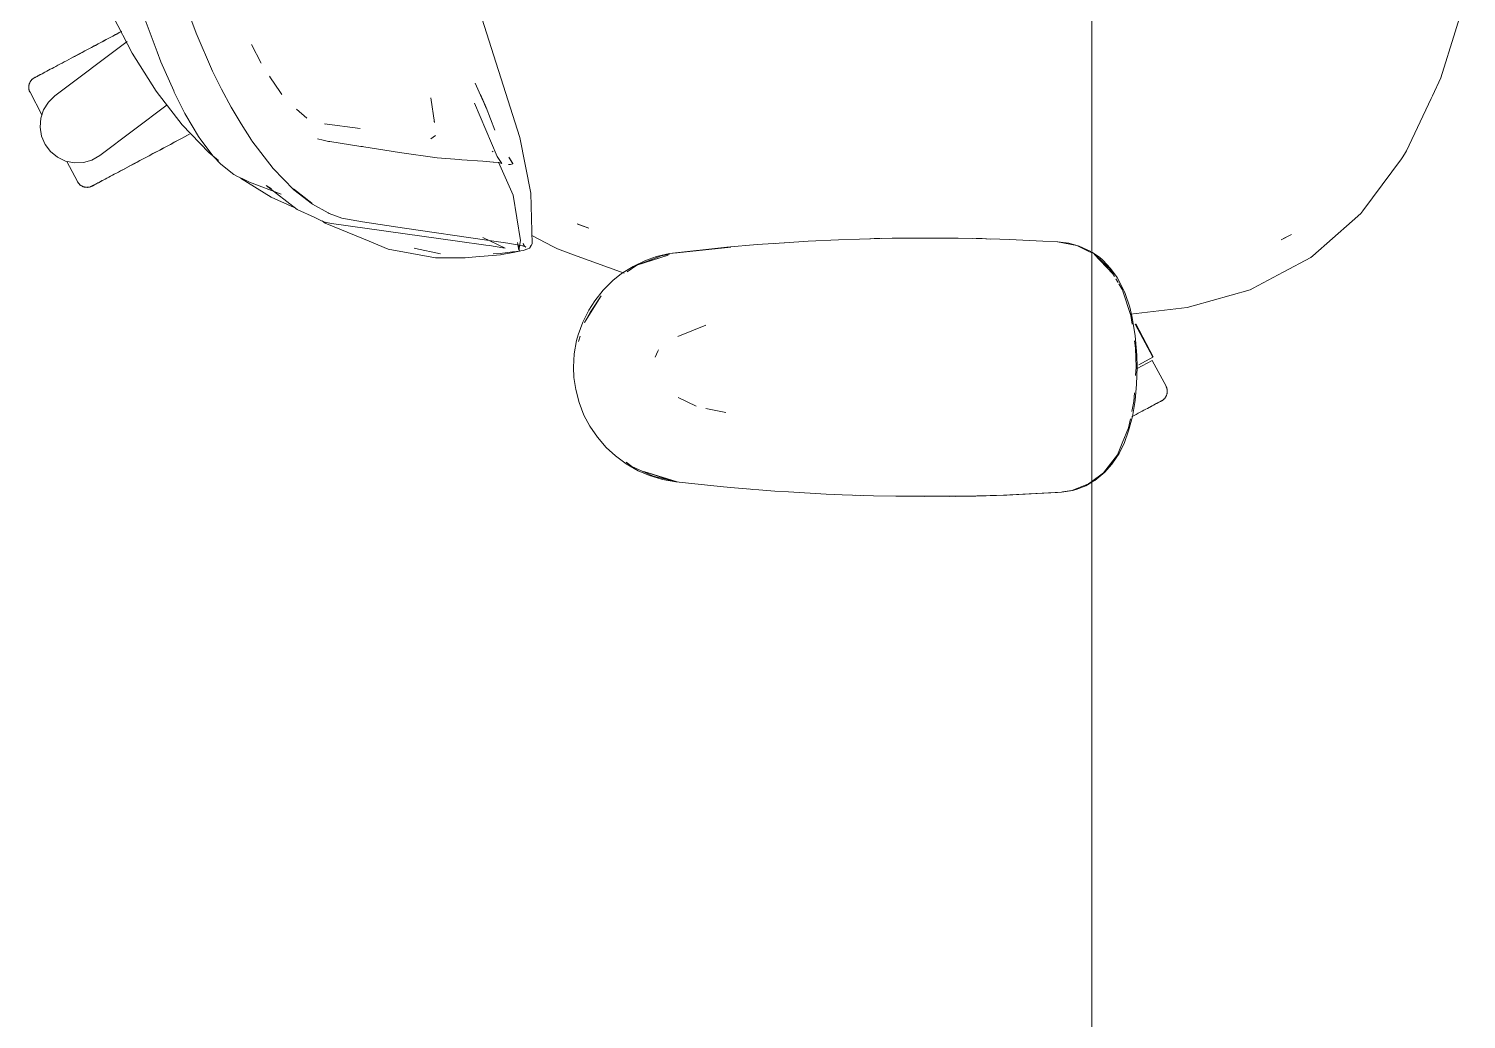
# Model space of a CAD drawing. Header units: millimetres. Extents: x 79795 to 317870, y -36033 to 97293.
# Drawn here: x 170106 to 170645, y 18015 to 18387 of the extents above; entities that cross this region are included whole.
import ezdxf

# ---------------------------------------------------------------- set-up
doc = ezdxf.new("R2010")
doc.units = ezdxf.units.MM
doc.header["$MEASUREMENT"] = 0
doc.layers.add('G-IMPT', color=8, linetype='CONTINUOUS', lineweight=9)
doc.layers.add('I-FURN', color=8, linetype='CONTINUOUS', lineweight=9)

msp = doc.modelspace()

# ---------------------------------------------------------------- linework, layer by layer
at = {"layer": 'G-IMPT'}
for p, q in [((170162.8, 18399.82), (170168.26, 18384.94)), ((170640.4, 18385.49), (170644.59, 18399.1)), ((170148.03, 18393.04), (170153.63, 18377.97)), ((170273.69, 18396.13), (170289.68, 18345.89)), ((170137.22, 18391.25), (170144.31, 18377.47)), ((170168.26, 18384.94), (170174.43, 18370.71)), ((170635.08, 18368.22), (170640.4, 18385.49)), ((170144.31, 18377.47), (170153.28, 18363.17)), ((170155.11, 18374.29), (170153.63, 18377.97)), ((170192.66, 18373.74), (170189.12, 18380.71)), ((170159.88, 18363.33), (170155.11, 18374.29)), ((170177.82, 18363.99), (170174.43, 18370.71)), ((170196.19, 18368.26), (170195.8, 18368.84)), ((170199.68, 18363.13), (170196.19, 18368.26)), ((170275.98, 18359.45), (170272.93, 18366.17)), ((170635.08, 18368.22), (170631.89, 18361.46)), ((170153.28, 18363.17), (170163.09, 18350.57)), ((170159.88, 18363.33), (170160.1, 18362.89)), ((170164.1, 18354.88), (170160.1, 18362.89)), ((170177.82, 18363.99), (170181.39, 18357.2)), ((170199.68, 18363.13), (170200.44, 18362.03)), ((170257.65, 18351.54), (170256.25, 18360.71)), ((170277, 18356.87), (170274.98, 18361.99)), ((170277, 18357.08), (170274.98, 18361.97)), ((170274.98, 18361.97), (170277, 18356.87)), ((170622.19, 18340.9), (170631.45, 18360.54)), ((170631.45, 18360.54), (170631.89, 18361.46)), ((170185.16, 18350.97), (170181.39, 18357.2)), ((170205.96, 18356.5), (170209.87, 18353.16)), ((170281.14, 18338.73), (170272.7, 18358.71)), ((170277, 18357.08), (170280.25, 18348.61)), ((170173.05, 18340.28), (170163.09, 18350.57)), ((170164.1, 18354.88), (170164.4, 18354.28)), ((170164.4, 18354.28), (170169.14, 18346.28)), ((170185.16, 18350.97), (170189.04, 18344.87)), ((170229.81, 18349.22), (170216.46, 18351)), ((170216.46, 18351), (170216.93, 18350.85)), ((170257.65, 18351.54), (170257.6, 18351.89)), ((170170, 18344.99), (170169.14, 18346.28)), ((170174.72, 18338.86), (170170, 18344.99)), ((170189.04, 18344.87), (170189.21, 18344.61)), ((170197.23, 18334.18), (170189.21, 18344.61)), ((170213.77, 18345.3), (170215.94, 18344.84)), ((170215.94, 18344.84), (170217.92, 18344.41)), ((170218.39, 18344.34), (170217.92, 18344.41)), ((170230.11, 18342.54), (170218.39, 18344.34)), ((170258, 18346.6), (170256.36, 18345.32)), ((170293.87, 18324.93), (170289.68, 18345.89)), ((170173.05, 18340.28), (170176.72, 18337.28)), ((170230.11, 18342.54), (170230.72, 18342.44)), ((170231.23, 18342.36), (170230.72, 18342.44)), ((170244.59, 18340.25), (170231.23, 18342.36)), ((170244.59, 18340.25), (170258.66, 18338.22)), ((170279.68, 18340.45), (170279.25, 18340.72)), ((170620.83, 18338.61), (170621.77, 18340.19)), ((170622.19, 18340.9), (170621.77, 18340.19)), ((170177.61, 18335.83), (170174.72, 18338.86)), ((170182.48, 18331.97), (170177.61, 18335.83)), ((170197.23, 18334.18), (170204.96, 18326.28)), ((170258.74, 18338.21), (170258.66, 18338.22)), ((170258.74, 18338.21), (170266.98, 18337.59)), ((170266.98, 18337.59), (170267.97, 18337.52)), ((170267.97, 18337.52), (170275.83, 18336.95)), ((170275.83, 18336.95), (170279.7, 18336.66)), ((170279.78, 18336.65), (170279.7, 18336.66)), ((170279.78, 18336.65), (170282.16, 18336.36)), ((170282.9, 18336.06), (170281.14, 18338.73)), ((170287.24, 18324.23), (170281.63, 18336.58)), ((170282.18, 18336.35), (170282.16, 18336.36)), ((170282.18, 18336.35), (170282.9, 18336.06)), ((170285.49, 18335.68), (170286.17, 18335.76)), ((170287.1, 18336.06), (170285.51, 18338.52)), ((170285.51, 18338.52), (170287.04, 18336.04)), ((170287.04, 18336.04), (170285.55, 18338.51)), ((170286.17, 18335.76), (170287.04, 18336.04)), ((170287.1, 18336.06), (170287.04, 18336.04)), ((170620.37, 18337.84), (170605.8, 18318.34)), ((170620.37, 18337.84), (170620.83, 18338.61)), ((170182.48, 18331.97), (170183.61, 18331.36)), ((170183.61, 18331.36), (170186.05, 18330.18)), ((170196.42, 18323.54), (170184.97, 18330.66)), ((170186.05, 18330.18), (170188.28, 18329.11)), ((170200.18, 18324.6), (170188.28, 18329.11)), ((170194.53, 18327.83), (170196.56, 18326.67)), ((170194.53, 18327.83), (170206.23, 18318.89)), ((170205.04, 18319.56), (170196.42, 18323.54)), ((170204.76, 18326.58), (170211.71, 18321.18)), ((170204.76, 18326.58), (170208.33, 18323.77)), ((170211.93, 18320.86), (170204.96, 18326.28)), ((170211.71, 18321.18), (170208.33, 18323.77)), ((170287.24, 18324.23), (170289.96, 18307.19)), ((170293.87, 18324.93), (170294.26, 18305.95)), ((170212.75, 18315.85), (170206.23, 18318.89)), ((170211.93, 18320.86), (170217.77, 18317.57)), ((170217.77, 18317.57), (170218.19, 18317.35)), ((170605.8, 18318.34), (170605.07, 18317.38)), ((170212.75, 18315.85), (170216.12, 18314.29)), ((170215.51, 18314.57), (170216.68, 18313.8)), ((170219.11, 18313.64), (170216.12, 18314.29)), ((170216.68, 18313.8), (170233.13, 18307)), ((170222.98, 18315.6), (170218.19, 18317.35)), ((170266.33, 18306.96), (170219.11, 18313.64)), ((170222.98, 18315.6), (170230.65, 18314.3)), ((170246.42, 18311.91), (170230.65, 18314.3)), ((170311.13, 18313.47), (170315.6, 18311.84)), ((170311.13, 18313.47), (170311.72, 18313.22)), ((170315.6, 18311.84), (170311.72, 18313.22)), ((170601.81, 18314.51), (170587.03, 18301.49)), ((170601.81, 18314.51), (170605.07, 18317.38)), ((170233.13, 18307), (170236.49, 18305.61)), ((170277.29, 18307.35), (170246.42, 18311.91)), ((170266.33, 18306.96), (170276.99, 18305.52)), ((170284.17, 18304.33), (170275.77, 18308.32)), ((170285.14, 18306.24), (170277.29, 18307.35)), ((170289.27, 18303.61), (170289.96, 18307.19)), ((170294.19, 18309.14), (170302.09, 18304.99)), ((170388.99, 18306.41), (170397.86, 18306.97)), ((170409.17, 18307.51), (170397.86, 18306.97)), ((170409.17, 18307.51), (170417.05, 18307.8)), ((170429.36, 18308.1), (170417.05, 18307.8)), ((170420.92, 18307.88), (170422.58, 18307.96)), ((170422.58, 18307.96), (170424.66, 18307.96)), ((170429.36, 18308.1), (170434.83, 18308.17)), ((170449.54, 18308.17), (170434.83, 18308.17)), ((170454.05, 18308.12), (170449.54, 18308.17)), ((170454.05, 18308.12), (170469.72, 18307.74)), ((170460.78, 18307.95), (170463, 18307.95)), ((170466.32, 18307.8), (170463, 18307.95)), ((170469.72, 18307.74), (170473.27, 18307.62)), ((170485.83, 18307.01), (170473.27, 18307.62)), ((170485.83, 18307.01), (170491.49, 18306.72)), ((170498.61, 18305.35), (170491.27, 18306.72)), ((170491.49, 18306.72), (170495.5, 18306.22)), ((170579.06, 18309.51), (170575.17, 18307.55)), ((170576.76, 18308.33), (170575.17, 18307.55)), ((170579.06, 18309.51), (170576.76, 18308.33)), ((170240.35, 18304.02), (170236.49, 18305.61)), ((170258.05, 18300.78), (170240.35, 18304.02)), ((170250.61, 18304.23), (170250.03, 18304.39)), ((170259.91, 18302.19), (170250.61, 18304.23)), ((170282.47, 18301.9), (170273.14, 18301.09)), ((170278.29, 18305.31), (170276.99, 18305.52)), ((170278.29, 18305.31), (170283.31, 18304.48)), ((170282.3, 18302.42), (170279.71, 18302.2)), ((170286.98, 18302.93), (170282.3, 18302.42)), ((170282.47, 18301.9), (170282.94, 18301.94)), ((170282.94, 18301.94), (170287.19, 18302.75)), ((170284.17, 18304.33), (170283.31, 18304.48)), ((170291.41, 18305.13), (170285.14, 18306.24)), ((170287.6, 18303.01), (170286.98, 18302.93)), ((170287.19, 18302.75), (170289.51, 18303.2)), ((170287.6, 18303.01), (170290.88, 18303.55)), ((170288.78, 18306.47), (170289.27, 18303.61)), ((170288.78, 18306.47), (170289.51, 18303.2)), ((170290.79, 18305.3), (170291.41, 18305.13)), ((170290.79, 18305.3), (170291.89, 18304.74)), ((170292.74, 18304.1), (170290.88, 18303.55)), ((170290.99, 18306.18), (170291.06, 18305.68)), ((170291.39, 18305.14), (170291.06, 18305.68)), ((170291.39, 18305.14), (170291.89, 18304.74)), ((170292.74, 18304.1), (170293.28, 18304.42)), ((170293.28, 18304.42), (170293.65, 18304.91)), ((170294.26, 18305.95), (170293.65, 18304.91)), ((170293.78, 18305.54), (170293.65, 18304.91)), ((170293.65, 18304.91), (170293.67, 18304.99)), ((170293.78, 18305.54), (170293.67, 18304.99)), ((170302.09, 18304.99), (170303.85, 18304.07)), ((170309.83, 18301.88), (170303.85, 18304.07)), ((170328.77, 18294.94), (170309.83, 18301.88)), ((170333.52, 18297.94), (170345.37, 18301.76)), ((170342.74, 18301.55), (170334.56, 18298.35)), ((170336.23, 18298.84), (170345.37, 18301.76)), ((170345.87, 18302.34), (170340.91, 18301.19)), ((170345.79, 18302.13), (170342.74, 18301.55)), ((170345.87, 18302.34), (170368.83, 18304.8)), ((170345.87, 18302.34), (170367.31, 18304.69)), ((170345.87, 18302.34), (170348.69, 18302.67)), ((170368.83, 18304.8), (170348.69, 18302.67)), ((170367.31, 18304.69), (170378.7, 18305.68)), ((170388.99, 18306.41), (170378.7, 18305.68)), ((170386.95, 18306.27), (170385.53, 18306.14)), ((170386.95, 18306.27), (170388.85, 18306.36)), ((170495.5, 18306.22), (170499.45, 18305.16)), ((170502.87, 18303.25), (170498.61, 18305.35)), ((170503.78, 18303.17), (170499.45, 18305.16)), ((170502.87, 18303.25), (170504.14, 18302.62)), ((170504.14, 18302.92), (170507, 18300.97)), ((170505.11, 18302.15), (170507.52, 18299.91)), ((170512.01, 18294.75), (170505.11, 18302.15)), ((170510.82, 18296.84), (170505.11, 18302.15)), ((170587.03, 18301.49), (170586.36, 18300.9)), ((170258.05, 18300.78), (170265.02, 18300.75)), ((170265.02, 18300.75), (170269.18, 18300.75)), ((170273.14, 18301.09), (170269.18, 18300.75)), ((170332.2, 18297.55), (170327.87, 18294.82)), ((170333.52, 18297.94), (170329.94, 18295.52)), ((170332.2, 18297.55), (170336.78, 18299.74)), ((170333.52, 18297.94), (170336.23, 18298.84)), ((170336.78, 18299.74), (170340.91, 18301.19)), ((170508.32, 18299.83), (170507, 18300.97)), ((170510.6, 18296.38), (170507.52, 18299.91)), ((170508.32, 18299.83), (170511.19, 18296.79)), ((170512.01, 18294.75), (170510.73, 18296.22)), ((170512.7, 18293.69), (170510.82, 18296.84)), ((170511.19, 18296.79), (170513.63, 18293.33)), ((170575.92, 18295.32), (170586.36, 18300.9)), ((170320.96, 18288.65), (170324.56, 18292.19)), ((170324.56, 18292.19), (170327.87, 18294.82)), ((170514.03, 18291.46), (170513.17, 18292.9)), ((170514.44, 18291.96), (170513.63, 18293.33)), ((170515.78, 18288.54), (170514.31, 18290.99)), ((170516.64, 18287.32), (170514.44, 18291.96)), ((170564.69, 18289.31), (170575.92, 18295.32)), ((170313.91, 18276.52), (170320.23, 18286.47)), ((170316.07, 18280.19), (170320.23, 18286.47)), ((170320.96, 18288.65), (170317.77, 18284.67)), ((170518.81, 18279.15), (170515.86, 18288.29)), ((170518.38, 18282.23), (170516.64, 18287.32)), ((170542.23, 18282.7), (170563.58, 18288.71)), ((170563.58, 18288.71), (170564.69, 18289.31)), ((170313.26, 18276.61), (170315.5, 18281.12)), ((170313.91, 18276.52), (170316.07, 18280.19)), ((170315.5, 18281.12), (170317.77, 18284.67)), ((170518.38, 18282.23), (170519.36, 18278.31)), ((170518.69, 18279.65), (170539.97, 18282.07)), ((170542.23, 18282.7), (170539.97, 18282.07)), ((170313.26, 18276.61), (170311.55, 18271.84)), ((170359.39, 18275.44), (170348.97, 18271.3)), ((170519.27, 18275.86), (170518.81, 18279.15)), ((170519.36, 18278.31), (170520.48, 18271.55)), ((170310.11, 18264.76), (170310.99, 18269.71)), ((170310.99, 18269.71), (170311.55, 18271.84)), ((170312.35, 18271.4), (170311.73, 18269.37)), ((170520.54, 18266.89), (170520.14, 18269.67)), ((170521.05, 18264.23), (170520.48, 18271.55)), ((170309.81, 18259.72), (170310.11, 18264.76)), ((170340.43, 18263.55), (170341.44, 18265.77)), ((170341.44, 18265.77), (170341.74, 18266.22)), ((170520.54, 18266.89), (170520.77, 18259.72)), ((170521.05, 18264.23), (170521.14, 18259.72)), ((170309.81, 18259.72), (170309.98, 18255.87)), ((170520.58, 18256.61), (170520.77, 18259.72)), ((170521.14, 18259.72), (170520.96, 18253.38)), ((170310.63, 18251.36), (170309.98, 18255.87)), ((170520.39, 18247.23), (170520.96, 18253.38)), ((170310.63, 18251.36), (170311.89, 18246.5)), ((170349.06, 18248.35), (170355.84, 18245.08)), ((170519.98, 18246.9), (170520.18, 18250.1)), ((170313.73, 18241.78), (170311.89, 18246.5)), ((170366.89, 18242.74), (170359.46, 18244.31)), ((170519.21, 18243.15), (170519.98, 18246.9)), ((170520.39, 18247.23), (170519.39, 18241.3)), ((170315.91, 18237.62), (170313.73, 18241.78)), ((170315.91, 18237.62), (170318.75, 18233.45)), ((170517.94, 18236.94), (170515.61, 18231.31)), ((170517.94, 18236.94), (170518.65, 18240.4)), ((170517.97, 18235.82), (170519.39, 18241.3)), ((170318.75, 18233.45), (170322.07, 18229.62)), ((170513.77, 18226.92), (170515.61, 18231.31)), ((170514.4, 18227.41), (170516.38, 18231.49)), ((170517.97, 18235.82), (170516.38, 18231.49)), ((170325.5, 18226.45), (170322.07, 18229.62)), ((170325.5, 18226.45), (170329.59, 18223.46)), ((170508.56, 18220.13), (170513.77, 18226.92)), ((170514.4, 18227.41), (170511.74, 18223.37)), ((170329.55, 18224.15), (170331.65, 18222.55)), ((170334.03, 18220.94), (170329.59, 18223.46)), ((170339.72, 18218.82), (170331.65, 18222.55)), ((170334.03, 18220.94), (170338.27, 18219.13)), ((170348.69, 18216.77), (170336.23, 18220.6)), ((170336.23, 18220.6), (170345.37, 18217.69)), ((170511.74, 18223.37), (170509.07, 18220.33)), ((170338.27, 18219.13), (170343.13, 18217.67)), ((170339.72, 18218.82), (170348.12, 18216.9)), ((170348.18, 18216.77), (170343.13, 18217.67)), ((170348.69, 18216.77), (170345.37, 18217.69)), ((170366.1, 18214.87), (170348.18, 18216.77)), ((170496.74, 18213.55), (170502.93, 18215.96)), ((170501.9, 18215.29), (170498.26, 18213.9)), ((170501.9, 18215.29), (170504.14, 18216.57)), ((170502.93, 18215.96), (170504.14, 18216.86)), ((170504.14, 18216.86), (170508.56, 18220.13)), ((170504.14, 18216.57), (170505.33, 18217.25)), ((170505.33, 18217.25), (170509.07, 18220.33)), ((170370.23, 18214.52), (170366.1, 18214.87)), ((170385.29, 18213.27), (170370.23, 18214.52)), ((170377.1, 18213.92), (170375.43, 18214.09)), ((170385.29, 18213.27), (170390.38, 18212.95)), ((170390.38, 18212.95), (170404.52, 18212.14)), ((170410.54, 18211.88), (170404.52, 18212.14)), ((170410.54, 18211.88), (170422.3, 18211.49)), ((170415.43, 18211.74), (170417.36, 18211.63)), ((170430.72, 18211.33), (170422.3, 18211.49)), ((170430.72, 18211.33), (170460.73, 18211.44)), ((170430.72, 18211.33), (170450.9, 18211.28)), ((170430.72, 18211.33), (170441.51, 18211.24)), ((170460.73, 18211.44), (170441.51, 18211.24)), ((170450.9, 18211.28), (170472.3, 18211.79)), ((170450.9, 18211.28), (170471.09, 18211.75)), ((170450.9, 18211.28), (170460.73, 18211.44)), ((170450.9, 18211.32), (170452.94, 18211.3)), ((170452.94, 18211.3), (170455.15, 18211.39)), ((170460.73, 18211.44), (170472.3, 18211.79)), ((170471.09, 18211.75), (170492.87, 18212.84)), ((170471.09, 18211.75), (170491.27, 18212.72)), ((170472.3, 18211.79), (170471.09, 18211.75)), ((170472.3, 18211.79), (170492.87, 18212.84)), ((170492.87, 18212.84), (170491.27, 18212.72)), ((170492.87, 18212.84), (170494.52, 18213.09)), ((170496.74, 18213.55), (170493.21, 18213.02)), ((170496.91, 18213.53), (170494.52, 18213.09)), ((170496.91, 18213.53), (170498.26, 18213.9))]:
    msp.add_line(p, q, dxfattribs=at)
at = {"layer": 'I-FURN'}
for p, q in [((170504.14, 19339.72), (170504.14, 17739.72)), ((170504.14, 17739.72), (170504.14, 19339.72)), ((170134.08, 18382.3), (170133.08, 18381.77)), ((170133.54, 18382.02), (170134.54, 18382.55)), ((170135.08, 18382.84), (170134.08, 18382.3)), ((170134.54, 18382.55), (170135.54, 18383.08)), ((170136.08, 18383.37), (170135.08, 18382.84)), ((170135.54, 18383.08), (170136.54, 18383.61)), ((170137.08, 18383.9), (170136.08, 18383.37)), ((170136.54, 18383.61), (170137.53, 18384.14)), ((170138.06, 18384.42), (170137.08, 18383.9)), ((170137.53, 18384.14), (170138.52, 18384.66)), ((170139.04, 18384.94), (170138.06, 18384.42)), ((170138.52, 18384.66), (170139.49, 18385.18)), ((170140.01, 18385.46), (170139.04, 18384.94)), ((170139.49, 18385.18), (170140.45, 18385.69)), ((170115.31, 18361.44), (170142.38, 18381.84)), ((170122.77, 18376.29), (170123.7, 18376.78)), ((170124.2, 18377.05), (170123.27, 18376.55)), ((170123.7, 18376.78), (170124.64, 18377.29)), ((170125.15, 18377.56), (170124.2, 18377.05)), ((170124.64, 18377.29), (170125.6, 18377.79)), ((170126.12, 18378.07), (170125.15, 18377.56)), ((170125.6, 18377.79), (170126.57, 18378.31)), ((170127.09, 18378.59), (170126.12, 18378.07)), ((170126.57, 18378.31), (170127.54, 18378.83)), ((170128.08, 18379.11), (170127.09, 18378.59)), ((170127.54, 18378.83), (170128.53, 18379.35)), ((170129.07, 18379.64), (170128.08, 18379.11)), ((170128.53, 18379.35), (170129.53, 18379.88)), ((170130.06, 18380.17), (170129.07, 18379.64)), ((170129.53, 18379.88), (170130.53, 18380.41)), ((170131.07, 18380.7), (170130.06, 18380.17)), ((170130.53, 18380.41), (170131.53, 18380.95)), ((170132.07, 18381.24), (170131.07, 18380.7)), ((170131.53, 18380.95), (170132.53, 18381.48)), ((170133.08, 18381.77), (170132.07, 18381.24)), ((170132.53, 18381.48), (170133.54, 18382.02)), ((170113.6, 18371.42), (170112.97, 18371.08)), ((170114.27, 18371.77), (170113.6, 18371.42)), ((170114.96, 18372.14), (170114.27, 18371.77)), ((170115.68, 18372.52), (170114.96, 18372.14)), ((170116.43, 18372.92), (170115.68, 18372.52)), ((170117.21, 18373.33), (170116.43, 18372.92)), ((170118.01, 18373.76), (170117.21, 18373.33)), ((170118.84, 18374.2), (170118.01, 18373.76)), ((170119.68, 18374.65), (170118.84, 18374.2)), ((170120.55, 18375.11), (170119.68, 18374.65)), ((170121.44, 18375.58), (170120.55, 18375.11)), ((170122.34, 18376.06), (170121.44, 18375.58)), ((170121.85, 18375.8), (170122.77, 18376.29)), ((170123.27, 18376.55), (170122.34, 18376.06)), ((170105.68, 18365.78), (170105.72, 18365.94)), ((170105.72, 18365.94), (170105.77, 18366.09)), ((170105.77, 18366.09), (170105.83, 18366.24)), ((170105.83, 18366.24), (170105.9, 18366.39)), ((170105.9, 18366.39), (170105.97, 18366.53)), ((170105.97, 18366.53), (170106.04, 18366.67)), ((170106.04, 18366.67), (170106.13, 18366.81)), ((170106.13, 18366.81), (170106.21, 18366.95)), ((170106.21, 18366.95), (170106.31, 18367.08)), ((170106.31, 18367.08), (170106.4, 18367.21)), ((170106.4, 18367.21), (170106.51, 18367.33)), ((170106.51, 18367.33), (170106.61, 18367.45)), ((170106.61, 18367.45), (170106.73, 18367.57)), ((170106.73, 18367.57), (170106.84, 18367.68)), ((170106.84, 18367.68), (170106.96, 18367.79)), ((170106.96, 18367.79), (170107.09, 18367.89)), ((170107.09, 18367.89), (170107.22, 18367.98)), ((170107.22, 18367.98), (170107.35, 18368.07)), ((170107.35, 18368.07), (170107.49, 18368.16)), ((170107.49, 18368.16), (170107.63, 18368.24)), ((170107.63, 18368.24), (170107.67, 18368.26)), ((170107.71, 18368.29), (170107.67, 18368.26)), ((170107.67, 18368.26), (170107.69, 18368.27)), ((170107.67, 18368.26), (170107.67, 18368.26)), ((170107.69, 18368.27), (170107.75, 18368.3)), ((170107.8, 18368.33), (170107.71, 18368.29)), ((170107.75, 18368.3), (170107.85, 18368.36)), ((170107.92, 18368.39), (170107.8, 18368.33)), ((170107.85, 18368.36), (170107.99, 18368.43)), ((170108.08, 18368.48), (170107.92, 18368.39)), ((170107.99, 18368.43), (170108.17, 18368.53)), ((170108.28, 18368.59), (170108.08, 18368.48)), ((170108.17, 18368.53), (170108.39, 18368.64)), ((170108.52, 18368.72), (170108.28, 18368.59)), ((170108.39, 18368.64), (170108.65, 18368.78)), ((170108.8, 18368.86), (170108.52, 18368.72)), ((170108.65, 18368.78), (170108.94, 18368.94)), ((170109.12, 18369.03), (170108.8, 18368.86)), ((170108.94, 18368.94), (170109.28, 18369.12)), ((170109.48, 18369.22), (170109.12, 18369.03)), ((170109.28, 18369.12), (170109.65, 18369.32)), ((170109.87, 18369.43), (170109.48, 18369.22)), ((170109.65, 18369.32), (170110.06, 18369.53)), ((170110.3, 18369.66), (170109.87, 18369.43)), ((170110.06, 18369.53), (170110.51, 18369.77)), ((170110.76, 18369.91), (170110.3, 18369.66)), ((170110.51, 18369.77), (170110.99, 18370.03)), ((170111.26, 18370.17), (170110.76, 18369.91)), ((170110.99, 18370.03), (170111.51, 18370.3)), ((170111.8, 18370.46), (170111.26, 18370.17)), ((170111.51, 18370.3), (170112.06, 18370.59)), ((170112.37, 18370.76), (170111.8, 18370.46)), ((170112.06, 18370.59), (170112.64, 18370.91)), ((170112.97, 18371.08), (170112.37, 18370.76)), ((170105.53, 18364.83), (170105.54, 18364.99)), ((170105.53, 18364.67), (170105.53, 18364.83)), ((170105.53, 18364.51), (170105.53, 18364.67)), ((170105.54, 18364.34), (170105.53, 18364.51)), ((170105.54, 18364.99), (170105.55, 18365.15)), ((170105.56, 18364.18), (170105.54, 18364.34)), ((170105.55, 18365.15), (170105.57, 18365.31)), ((170105.59, 18364.03), (170105.56, 18364.18)), ((170105.57, 18365.31), (170105.6, 18365.47)), ((170105.62, 18363.87), (170105.59, 18364.03)), ((170105.6, 18365.47), (170105.64, 18365.63)), ((170105.65, 18363.71), (170105.62, 18363.87)), ((170105.64, 18365.63), (170105.68, 18365.78)), ((170105.7, 18363.55), (170105.65, 18363.71)), ((170105.74, 18363.4), (170105.7, 18363.55)), ((170105.8, 18363.25), (170105.74, 18363.4)), ((170105.86, 18363.1), (170105.8, 18363.25)), ((170105.93, 18362.95), (170105.86, 18363.1)), ((170106, 18362.81), (170105.93, 18362.95)), ((170106, 18362.81), (170110.47, 18354.4)), ((170112.88, 18359.1), (170115.31, 18361.44)), ((170110.02, 18353.05), (170111.09, 18356.25)), ((170111.09, 18356.25), (170112.88, 18359.1)), ((170157.47, 18358.17), (170132.16, 18339.09)), ((170109.75, 18349.68), (170110.02, 18353.05)), ((170110.3, 18346.35), (170109.75, 18349.68)), ((170111.63, 18343.25), (170110.3, 18346.35)), ((170160.11, 18344.05), (170161.09, 18344.57)), ((170161.61, 18344.84), (170160.64, 18344.33)), ((170161.09, 18344.57), (170162.05, 18345.08)), ((170162.56, 18345.35), (170161.61, 18344.84)), ((170162.05, 18345.08), (170163, 18345.58)), ((170163.51, 18345.85), (170162.56, 18345.35)), ((170163, 18345.58), (170163.94, 18346.08)), ((170164.44, 18346.35), (170163.51, 18345.85)), ((170163.94, 18346.08), (170164.86, 18346.57)), ((170165.35, 18346.83), (170164.44, 18346.35)), ((170164.86, 18346.57), (170165.77, 18347.05)), ((170113.66, 18340.56), (170111.63, 18343.25)), ((170116.27, 18338.43), (170113.66, 18340.56)), ((170132.16, 18339.09), (170129.24, 18337.4)), ((170150.66, 18339.02), (170149.67, 18338.5)), ((170150.13, 18338.74), (170151.12, 18339.27)), ((170151.66, 18339.55), (170150.66, 18339.02)), ((170151.12, 18339.27), (170152.12, 18339.8)), ((170152.66, 18340.09), (170151.66, 18339.55)), ((170152.12, 18339.8), (170153.12, 18340.33)), ((170153.67, 18340.62), (170152.66, 18340.09)), ((170153.12, 18340.33), (170154.13, 18340.87)), ((170154.67, 18341.15), (170153.67, 18340.62)), ((170154.13, 18340.87), (170155.13, 18341.4)), ((170155.68, 18341.69), (170154.67, 18341.15)), ((170155.13, 18341.4), (170156.14, 18341.93)), ((170156.68, 18342.22), (170155.68, 18341.69)), ((170156.14, 18341.93), (170157.14, 18342.47)), ((170157.68, 18342.75), (170156.68, 18342.22)), ((170157.14, 18342.47), (170158.14, 18343)), ((170158.67, 18343.28), (170157.68, 18342.75)), ((170158.14, 18343), (170159.13, 18343.52)), ((170159.66, 18343.81), (170158.67, 18343.28)), ((170159.13, 18343.52), (170160.11, 18344.05)), ((170160.64, 18344.33), (170159.66, 18343.81)), ((170119.32, 18336.99), (170116.27, 18338.43)), ((170122.63, 18336.32), (170119.32, 18336.99)), ((170119.78, 18336.89), (170123.81, 18329.31)), ((170126, 18336.46), (170122.63, 18336.32)), ((170129.24, 18337.4), (170126, 18336.46)), ((170139.98, 18333.35), (170140.82, 18333.79)), ((170141.28, 18334.03), (170140.43, 18333.58)), ((170140.82, 18333.79), (170141.67, 18334.24)), ((170142.15, 18334.5), (170141.28, 18334.03)), ((170141.67, 18334.24), (170142.55, 18334.71)), ((170143.03, 18334.97), (170142.15, 18334.5)), ((170142.55, 18334.71), (170143.45, 18335.19)), ((170143.94, 18335.45), (170143.03, 18334.97)), ((170143.45, 18335.19), (170144.36, 18335.67)), ((170144.86, 18335.94), (170143.94, 18335.45)), ((170144.36, 18335.67), (170145.29, 18336.17)), ((170145.8, 18336.44), (170144.86, 18335.94)), ((170145.29, 18336.17), (170146.24, 18336.67)), ((170146.75, 18336.94), (170145.8, 18336.44)), ((170146.24, 18336.67), (170147.19, 18337.18)), ((170147.71, 18337.46), (170146.75, 18336.94)), ((170147.19, 18337.18), (170148.16, 18337.69)), ((170148.69, 18337.97), (170147.71, 18337.46)), ((170148.16, 18337.69), (170149.14, 18338.21)), ((170149.67, 18338.5), (170148.69, 18337.97)), ((170149.14, 18338.21), (170150.13, 18338.74)), ((170123.83, 18329.27), (170123.81, 18329.31)), ((170123.91, 18329.13), (170123.83, 18329.27)), ((170124, 18329), (170123.91, 18329.13)), ((170124.09, 18328.86), (170124, 18329)), ((170124.19, 18328.73), (170124.09, 18328.86)), ((170124.29, 18328.61), (170124.19, 18328.73)), ((170124.39, 18328.49), (170124.29, 18328.61)), ((170124.5, 18328.37), (170124.39, 18328.49)), ((170124.62, 18328.26), (170124.5, 18328.37)), ((170124.74, 18328.15), (170124.62, 18328.26)), ((170130.4, 18328.25), (170130.12, 18328.1)), ((170130.24, 18328.17), (170130.54, 18328.32)), ((170130.72, 18328.42), (170130.4, 18328.25)), ((170130.54, 18328.32), (170130.87, 18328.5)), ((170131.07, 18328.61), (170130.72, 18328.42)), ((170130.87, 18328.5), (170131.25, 18328.7)), ((170131.46, 18328.82), (170131.07, 18328.61)), ((170131.25, 18328.7), (170131.66, 18328.92)), ((170131.89, 18329.04), (170131.46, 18328.82)), ((170131.66, 18328.92), (170132.1, 18329.16)), ((170132.36, 18329.29), (170131.89, 18329.04)), ((170132.1, 18329.16), (170132.59, 18329.41)), ((170132.86, 18329.56), (170132.36, 18329.29)), ((170132.59, 18329.41), (170133.1, 18329.69)), ((170133.4, 18329.84), (170132.86, 18329.56)), ((170133.1, 18329.69), (170133.65, 18329.98)), ((170133.96, 18330.14), (170133.4, 18329.84)), ((170133.65, 18329.98), (170134.24, 18330.29)), ((170134.24, 18330.29), (170134.85, 18330.62)), ((170134.85, 18330.62), (170135.5, 18330.96)), ((170135.5, 18330.96), (170136.18, 18331.32)), ((170136.18, 18331.32), (170136.89, 18331.7)), ((170136.89, 18331.7), (170137.62, 18332.09)), ((170137.62, 18332.09), (170138.38, 18332.49)), ((170138.38, 18332.49), (170139.17, 18332.91)), ((170139.17, 18332.91), (170139.98, 18333.35)), ((170124.86, 18328.05), (170124.74, 18328.15)), ((170124.99, 18327.95), (170124.86, 18328.05)), ((170125.12, 18327.86), (170124.99, 18327.95)), ((170125.26, 18327.77), (170125.12, 18327.86)), ((170125.4, 18327.69), (170125.26, 18327.77)), ((170125.54, 18327.61), (170125.4, 18327.69)), ((170125.69, 18327.54), (170125.54, 18327.61)), ((170125.83, 18327.48), (170125.69, 18327.54)), ((170125.98, 18327.42), (170125.83, 18327.48)), ((170126.14, 18327.37), (170125.98, 18327.42)), ((170126.29, 18327.32), (170126.14, 18327.37)), ((170126.45, 18327.28), (170126.29, 18327.32)), ((170126.6, 18327.25), (170126.45, 18327.28)), ((170126.76, 18327.22), (170126.6, 18327.25)), ((170126.92, 18327.2), (170126.76, 18327.22)), ((170127.08, 18327.18), (170126.92, 18327.2)), ((170127.24, 18327.18), (170127.08, 18327.18)), ((170127.41, 18327.17), (170127.24, 18327.18)), ((170127.57, 18327.18), (170127.41, 18327.17)), ((170127.73, 18327.19), (170127.57, 18327.18)), ((170127.89, 18327.21), (170127.73, 18327.19)), ((170128.05, 18327.23), (170127.89, 18327.21)), ((170128.21, 18327.26), (170128.05, 18327.23)), ((170128.36, 18327.3), (170128.21, 18327.26)), ((170128.52, 18327.34), (170128.36, 18327.3)), ((170128.67, 18327.39), (170128.52, 18327.34)), ((170128.82, 18327.44), (170128.67, 18327.39)), ((170128.97, 18327.51), (170128.82, 18327.44)), ((170129.12, 18327.57), (170128.97, 18327.51)), ((170129.26, 18327.64), (170129.12, 18327.57)), ((170129.26, 18327.64), (170129.28, 18327.66)), ((170129.27, 18327.65), (170129.26, 18327.64)), ((170129.31, 18327.67), (170129.27, 18327.65)), ((170129.28, 18327.66), (170129.34, 18327.69)), ((170129.39, 18327.71), (170129.31, 18327.67)), ((170129.34, 18327.69), (170129.44, 18327.74)), ((170129.51, 18327.78), (170129.39, 18327.71)), ((170129.44, 18327.74), (170129.58, 18327.82)), ((170129.68, 18327.86), (170129.51, 18327.78)), ((170129.58, 18327.82), (170129.76, 18327.91)), ((170129.88, 18327.97), (170129.68, 18327.86)), ((170129.76, 18327.91), (170129.98, 18328.03)), ((170130.12, 18328.1), (170129.88, 18327.97)), ((170129.98, 18328.03), (170130.24, 18328.17)), ((170520.38, 18275.8), (170520.47, 18275.85)), ((170520.47, 18275.85), (170527.04, 18263.49)), ((170527.22, 18263.58), (170520.64, 18275.94)), ((170527.04, 18263.49), (170521.75, 18260.68)), ((170526.86, 18262.26), (170521.23, 18259.27)), ((170532.01, 18252.57), (170526.86, 18262.26)), ((170530.66, 18247.31), (170530.52, 18247.22)), ((170530.79, 18247.4), (170530.66, 18247.31)), ((170530.92, 18247.5), (170530.79, 18247.4)), ((170531.05, 18247.6), (170530.92, 18247.5)), ((170531.17, 18247.7), (170531.05, 18247.6)), ((170531.28, 18247.82), (170531.17, 18247.7)), ((170531.4, 18247.93), (170531.28, 18247.82)), ((170531.5, 18248.05), (170531.4, 18247.93)), ((170531.61, 18248.18), (170531.5, 18248.05)), ((170531.71, 18248.3), (170531.61, 18248.18)), ((170531.8, 18248.44), (170531.71, 18248.3)), ((170531.88, 18248.57), (170531.8, 18248.44)), ((170531.97, 18248.71), (170531.88, 18248.57)), ((170532.04, 18248.85), (170531.97, 18248.71)), ((170532.01, 18252.57), (170532.08, 18252.43)), ((170532.11, 18249), (170532.04, 18248.85)), ((170532.08, 18252.43), (170532.15, 18252.28)), ((170532.18, 18249.15), (170532.11, 18249)), ((170532.15, 18252.28), (170532.21, 18252.14)), ((170532.24, 18249.3), (170532.18, 18249.15)), ((170532.21, 18252.14), (170532.27, 18251.98)), ((170532.29, 18249.45), (170532.24, 18249.3)), ((170532.27, 18251.98), (170532.32, 18251.83)), ((170532.33, 18249.6), (170532.29, 18249.45)), ((170532.32, 18251.83), (170532.36, 18251.67)), ((170532.37, 18249.76), (170532.33, 18249.6)), ((170532.36, 18251.67), (170532.39, 18251.52)), ((170532.41, 18249.92), (170532.37, 18249.76)), ((170532.39, 18251.52), (170532.42, 18251.36)), ((170532.44, 18250.08), (170532.41, 18249.92)), ((170532.42, 18251.36), (170532.45, 18251.2)), ((170532.46, 18250.23), (170532.44, 18250.08)), ((170532.45, 18251.2), (170532.47, 18251.04)), ((170532.47, 18250.4), (170532.46, 18250.23)), ((170532.47, 18251.04), (170532.48, 18250.88)), ((170532.48, 18250.56), (170532.47, 18250.4)), ((170532.48, 18250.88), (170532.48, 18250.72)), ((170532.48, 18250.72), (170532.48, 18250.56)), ((170520, 18241.62), (170520.8, 18242.05)), ((170520.8, 18242.05), (170521.58, 18242.46)), ((170521.58, 18242.46), (170522.33, 18242.86)), ((170522.33, 18242.86), (170523.05, 18243.25)), ((170523.05, 18243.25), (170523.74, 18243.61)), ((170523.74, 18243.61), (170524.41, 18243.97)), ((170524.41, 18243.97), (170525.04, 18244.3)), ((170525.04, 18244.3), (170525.64, 18244.62)), ((170525.95, 18244.79), (170525.37, 18244.48)), ((170525.64, 18244.62), (170526.21, 18244.93)), ((170526.5, 18245.08), (170525.95, 18244.79)), ((170526.21, 18244.93), (170526.75, 18245.21)), ((170527.02, 18245.36), (170526.5, 18245.08)), ((170526.75, 18245.21), (170527.25, 18245.48)), ((170527.5, 18245.61), (170527.02, 18245.36)), ((170527.25, 18245.48), (170527.71, 18245.73)), ((170527.95, 18245.85), (170527.5, 18245.61)), ((170527.71, 18245.73), (170528.14, 18245.95)), ((170528.36, 18246.07), (170527.95, 18245.85)), ((170528.14, 18245.95), (170528.54, 18246.16)), ((170528.73, 18246.27), (170528.36, 18246.07)), ((170528.54, 18246.16), (170528.89, 18246.35)), ((170529.07, 18246.45), (170528.73, 18246.27)), ((170528.89, 18246.35), (170529.21, 18246.52)), ((170529.36, 18246.6), (170529.07, 18246.45)), ((170529.21, 18246.52), (170529.49, 18246.67)), ((170529.62, 18246.74), (170529.36, 18246.6)), ((170529.49, 18246.67), (170529.73, 18246.8)), ((170529.84, 18246.86), (170529.62, 18246.74)), ((170529.73, 18246.8), (170529.93, 18246.9)), ((170530.02, 18246.95), (170529.84, 18246.86)), ((170529.93, 18246.9), (170530.09, 18246.99)), ((170530.16, 18247.03), (170530.02, 18246.95)), ((170530.09, 18246.99), (170530.21, 18247.06)), ((170530.26, 18247.08), (170530.16, 18247.03)), ((170530.21, 18247.06), (170530.3, 18247.1)), ((170530.32, 18247.11), (170530.26, 18247.08)), ((170530.3, 18247.1), (170530.34, 18247.12)), ((170530.34, 18247.12), (170530.32, 18247.11)), ((170530.38, 18247.14), (170530.34, 18247.12)), ((170530.34, 18247.12), (170530.34, 18247.12)), ((170530.52, 18247.22), (170530.38, 18247.14)), ((170519.18, 18241.19), (170520, 18241.62))]:
    msp.add_line(p, q, dxfattribs=at)

doc.saveas('drawing.dxf')
